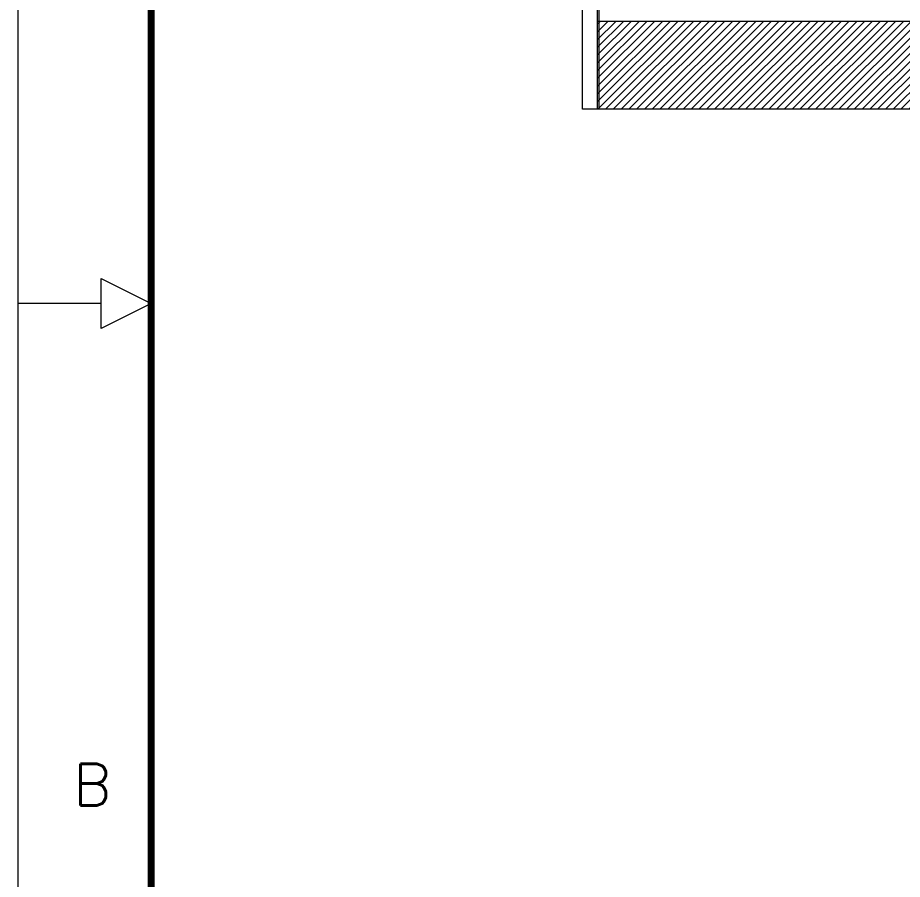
# Model space of a CAD drawing. Extents: x 105 to 1195, y -174 to 82.
# Drawn here: x 105.2 to 165.5, y -85.2 to -26.4 of the extents above; entities that cross this region are included whole.
import ezdxf

# ---------------------------------------------------------------- set-up
doc = ezdxf.new("R2010")
doc.units = 0
doc.header["$MEASUREMENT"] = 0
doc.linetypes.add('AUSGEZOGEN', pattern=[0])
doc.layers.get('0').update_dxf_attribs({"linetype": 'AUSGEZOGEN'})
doc.layers.add('BL', color=3, linetype='Continuous')
doc.layers.add('D', color=4, linetype='Continuous')
doc.styles.add('ROMANS', font='romans')

# ---------------------------------------------------------------- blocks, each defined once
blk = doc.blocks.new('0')
at = {"lineweight": 5}
for p, q in [((0, 65.2), (0, 0)), ((86, 6), (0, 6)), ((86, 0), (0, 0))]:
    blk.add_line(p, q, dxfattribs=at)

msp = doc.modelspace()

# ---------------------------------------------------------------- hatches: boundary and pattern name
at = {"layer": 'BL', "lineweight": 5}
h = msp.add_hatch(dxfattribs=at)
h.set_pattern_fill('ANSI31', color=6, scale=3, style=0)
h.set_pattern_definition([(45, (10.3972, 393.03423), (-0.26516504, 0.26516504), [])])
h.paths.add_polyline_path([(230.927, -32.634), (230.927, -26.634), (144.727, -26.634), (144.727, -32.634)])

# ---------------------------------------------------------------- linework, layer by layer
at = {"layer": 'BL', "color": 6, "lineweight": 5}
for p, q in [((144.727, 31.416), (144.727, -32.634)), ((143.727, -32.634), (143.727, -3.034)), ((230.927, -26.634), (144.727, -26.634)), ((144.727, -32.634), (143.727, -32.634)), ((230.927, -32.634), (144.727, -32.634))]:
    msp.add_line(p, q, dxfattribs=at)
at = {"layer": 'D', "lineweight": 9}
for p, q in [((105.181, 82.11), (105.181, -173.877)), ((110.879, -47.608), (110.879, -44.19)), ((110.879, -47.608), (110.879, -44.19)), ((110.879, -44.19), (114.297, -45.899)), ((110.879, -44.19), (114.297, -45.899)), ((110.879, -45.899), (105.181, -45.899)), ((114.297, -45.899), (110.879, -47.608)), ((114.297, -45.899), (110.879, -47.608))]:
    msp.add_line(p, q, dxfattribs=at)
at = {"layer": 'D', "lineweight": 9, "const_width": 0.475}
msp.add_lwpolyline([(456.385, 74.016), (114.297, 74.016), (114.297, -165.783), (456.385, -165.783), (456.385, 74.016)], dxfattribs=at)

# ---------------------------------------------------------------- block references
msp.add_blockref('0', (144.827, -32.634))

# ---------------------------------------------------------------- texts
at = {"layer": 'D', "lineweight": 9, "style": 'ROMANS'}
msp.add_text('B', height=2.849, dxfattribs=at).set_placement((108.988, -80.15))

doc.saveas('drawing.dxf')
